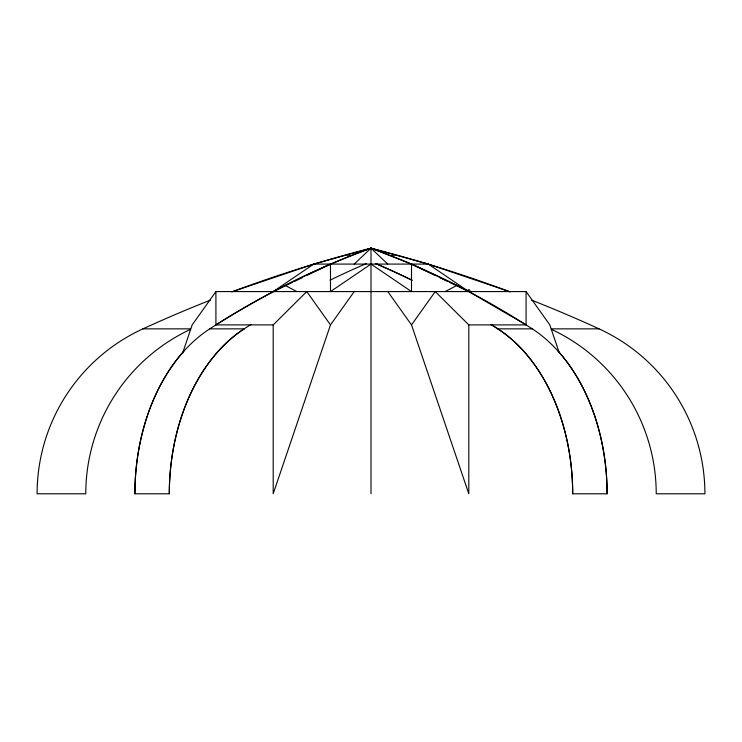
<?xml version="1.0" encoding="UTF-8"?>
<svg xmlns="http://www.w3.org/2000/svg" width="742" height="742" viewBox="0 0 742 742"><rect width="100%" height="100%" fill="white"/><g stroke="black" fill="none" stroke-linecap="round" stroke-linejoin="round"><path stroke-width="1.11" d="M182.513 353.405L192.187 324.894L215.913 291.578L526.087 291.578L549.813 324.894L559.487 353.405M330.487 324.894L273.204 493.792L273.204 324.894L306.761 291.578L330.487 324.894L354.222 291.578M468.796 324.894L468.796 493.792L411.513 324.894L435.239 291.578L468.796 324.894L526.087 324.894L526.087 291.578M354.222 264.087L371 248.208L428.292 264.087L509.309 291.578M215.913 291.578L215.913 324.894C264.977 294.342 316.537 267.769 371 248.208A1348.956 1348.956 0 0 1 510.227 291.921M445.07 291.578L456.933 285.438L468.796 291.578L526.087 324.894M291.949 282.581L273.204 291.578L313.708 264.087L371 248.208A1348.956 953.86 90 0 1 377.214 250.49M294.036 281.589L302.365 277.582M307.578 275.087L330.487 264.087L330.487 291.578L371 264.087L411.513 291.569L411.513 264.087L371 248.208A1348.956 1348.956 0 0 0 231.773 291.921M232.691 291.578L313.708 264.087L428.292 264.087L467.859 290.929M215.913 324.894L273.204 324.894M190.601 329.327A181.419 181.419 0 0 0 85.775 493.792L37.1 493.792A181.419 181.419 0 0 1 142.946 328.854L190.611 328.854M169.315 493.792A181.419 128.283 90 0 1 244.164 328.854A181.419 128.283 -90 0 0 169.315 493.792L134.896 493.792A181.419 128.283 90 0 1 209.745 328.854L244.164 328.854A1348.956 953.86 -90 0 1 250.926 324.514M497.836 328.854L532.255 328.854A181.419 128.283 -90 0 1 607.104 493.792L572.685 493.792A181.419 128.283 90 0 0 497.836 328.854A1348.956 953.86 -90 0 0 491.074 324.514A1348.956 953.86 90 0 1 497.836 328.854A181.419 128.283 -90 0 1 572.685 493.792M551.389 328.854L599.054 328.854A181.419 181.419 0 0 1 704.9 493.792L656.225 493.792A181.419 181.419 0 0 0 551.399 329.327M456.933 285.438L411.513 264.087L434.422 275.087M439.635 277.582L447.964 281.589M450.051 282.581L467.757 291.087M285.067 285.438L296.93 291.578M387.778 264.087L371 248.208A1348.956 953.86 90 0 0 209.745 328.854M387.778 291.578L411.513 324.894M371 493.792L371 248.208A1348.956 953.86 -90 0 1 532.255 328.854M329.977 280.216A1348.956 953.86 -90 0 1 366.4 263.568M531.43 300.074A1348.956 1348.956 0 0 1 599.054 328.854M142.946 328.854A1348.956 1348.956 0 0 1 210.57 300.074M347.173 254.812A1348.956 1348.956 0 0 1 349.352 255.415M558.095 351.161A181.419 128.283 90 0 1 607.104 493.792M134.896 493.792A181.419 128.283 -90 0 1 183.905 351.161M392.648 255.415A1348.956 1348.956 0 0 1 394.827 254.812M467.497 291.179A1.883 1.326 -90 0 1 469.083 289.742A1.883 1.326 -90 0 1 470.094 291.977M412.023 280.216A1348.956 953.86 -90 0 0 375.6 263.568A1348.956 953.86 90 0 1 412.023 280.216"/></g></svg>
